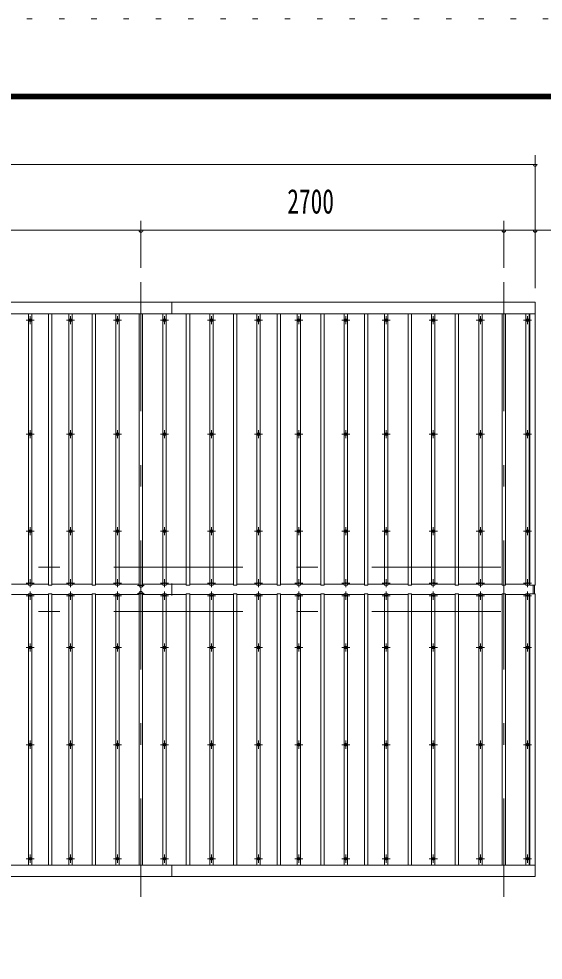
# Model space of a CAD drawing. Units: millimetres, scale not verified. Extents: x -31545 to 31552, y -14700 to 14700.
# Drawn here: x -487 to 3414, y 7701 to 14700 of the extents above; entities that cross this region are included whole.
import ezdxf
from ezdxf.enums import TextEntityAlignment as Align

# ---------------------------------------------------------------- set-up
doc = ezdxf.new("R2010")
doc.units = ezdxf.units.MM
doc.header["$LTSCALE"] = 80
doc.linetypes.add('USER3', pattern=[24, 12, -5, 2, -5])
doc.linetypes.add('USER4', pattern=[3, 0.5, -2.5])
for name, color, linetype, lineweight in [('0-2_1-07BOLD', 7, 'Continuous', 18), ('0-3_1-27CENTER', 3, 'USER3', 18), ('0-4_1-47THIN', 4, 'Continuous', 18), ('0-5_1-57DIM', 3, 'Continuous', 18), ('0-C_F-F1PAPER', 5, 'Continuous', 18), ('0-D_F-E_J_ADD', 5, 'USER4', 18)]:
    doc.layers.add(name, color=color, linetype=linetype, lineweight=lineweight)
doc.styles.add('ＭＳ ゴシック', font='')
doc.styles.get('ＭＳ ゴシック').set_extended_font_data('MS Gothic')

msp = doc.modelspace()

# ---------------------------------------------------------------- linework, layer by layer
at = {"layer": '0-2_1-07BOLD'}
for p, q in [((651.82, 12506.79), (651.82, 12592.54)), ((-7311.18, 12506.79), (3354.82, 12506.79)), ((3314.82, 12506.79), (3314.82, 10489.55)), ((651.82, 10502.54), (651.82, 10412.54)), ((3314.82, 10489.55), (3354.82, 10489.55)), ((3339.82, 10425.54), (3339.82, 10489.55)), ((3349.81, 10425.54), (3349.81, 10489.55)), ((3314.82, 10425.54), (3354.82, 10425.54)), ((3314.82, 8408.3), (3314.82, 10425.54)), ((-7311.18, 8408.3), (3354.82, 8408.3)), ((651.82, 8408.3), (651.82, 8322.54))]:
    msp.add_line(p, q, dxfattribs=at)
for points in [[(-7311.18, 12592.54), (3354.82, 12592.54), (3354.82, 10489.55)], [(-7311.18, 8322.54), (3354.82, 8322.54), (3354.82, 10425.54)]]:
    msp.add_lwpolyline(points, dxfattribs=at)
for centre in [(-403.18, 12459.37), (-103.18, 12459.37), (246.82, 12459.37), (596.81, 12459.37), (946.82, 12459.37), (1296.82, 12459.37), (1596.82, 12459.37), (1946.82, 12459.37), (2246.82, 12459.37), (2596.82, 12459.37), (2946.82, 12459.37), (3296.82, 12459.37), (-403.18, 11611.71), (-103.18, 11611.71), (246.82, 11611.71), (596.81, 11611.71), (946.82, 11611.71), (1296.82, 11611.71), (1596.82, 11611.71), (1946.82, 11611.71), (2246.82, 11611.71), (2596.82, 11611.71), (2946.82, 11611.71), (3296.82, 11611.71), (-403.18, 10890.05), (-103.18, 10890.05), (246.82, 10890.05), (596.81, 10890.05), (946.82, 10890.05), (1296.82, 10890.05), (1596.82, 10890.05), (1946.82, 10890.05), (2246.82, 10890.05), (2596.82, 10890.05), (2946.82, 10890.05), (3296.82, 10890.05), (-403.18, 10025.04), (-103.18, 10025.04), (246.82, 10025.04), (596.82, 10025.04), (946.82, 10025.04), (1296.82, 10025.04), (1596.82, 10025.04), (1946.82, 10025.04), (2246.82, 10025.04), (2596.82, 10025.04), (2946.82, 10025.04), (3296.82, 10025.04), (-403.18, 9303.38), (-103.18, 9303.38), (246.82, 9303.38), (596.82, 9303.38), (946.82, 9303.38), (1296.82, 9303.38), (1596.82, 9303.38), (1946.82, 9303.38), (2246.82, 9303.38), (2596.82, 9303.38), (2946.82, 9303.38), (3296.82, 9303.38), (-403.18, 8455.72), (-103.18, 8455.72), (246.82, 8455.72), (596.82, 8455.72), (946.82, 8455.72), (1296.82, 8455.72), (1596.82, 8455.72), (1946.82, 8455.72), (2246.82, 8455.72), (2596.82, 8455.72), (2946.82, 8455.72), (3296.82, 8455.72)]:
    msp.add_circle(centre, 10, dxfattribs=at)
for centre, radius, start, end in [((-403.18, 10493.51), 14.5, 46.3961, 133.6039), ((-403.18, 10514.51), 14.5, 226.39838, 313.60162), ((-103.18, 10493.51), 14.5, 46.3961, 133.6039), ((-103.18, 10514.51), 14.5, 226.39838, 313.60162), ((246.82, 10493.51), 14.5, 46.3961, 133.6039), ((246.82, 10514.51), 14.5, 226.39838, 313.60162), ((596.81, 10493.51), 14.5, 46.3961, 133.6039), ((596.81, 10514.51), 14.5, 226.39838, 313.60162), ((946.82, 10493.51), 14.5, 46.3961, 133.6039), ((946.82, 10514.51), 14.5, 226.39838, 313.60162), ((1296.82, 10493.51), 14.5, 46.3961, 133.6039), ((1296.82, 10514.51), 14.5, 226.39838, 313.60162), ((1596.82, 10493.51), 14.5, 46.3961, 133.6039), ((1596.82, 10514.51), 14.5, 226.39838, 313.60162), ((1946.82, 10493.51), 14.5, 46.3961, 133.6039), ((1946.82, 10514.51), 14.5, 226.39838, 313.60162), ((2246.82, 10493.51), 14.5, 46.3961, 133.6039), ((2246.82, 10514.51), 14.5, 226.39838, 313.60162), ((2596.82, 10493.51), 14.5, 46.3961, 133.6039), ((2596.82, 10514.51), 14.5, 226.39838, 313.60162), ((2946.82, 10493.51), 14.5, 46.3961, 133.6039), ((2946.82, 10514.51), 14.5, 226.39838, 313.60162), ((3296.82, 10493.51), 14.5, 46.3961, 133.6039), ((3296.82, 10514.51), 14.5, 226.39838, 313.60162), ((421.82, 10488.07), 15, 146.44803, 33.55846), ((421.82, 10427.02), 15, 326.44154, 213.55197), ((-403.18, 10400.58), 14.5, 46.39838, 133.60162), ((-403.18, 10421.58), 14.5, 226.3961, 313.6039), ((-103.18, 10400.58), 14.5, 46.39838, 133.60162), ((-103.18, 10421.58), 14.5, 226.3961, 313.6039), ((246.82, 10400.58), 14.5, 46.39838, 133.60162), ((246.82, 10421.58), 14.5, 226.3961, 313.6039), ((596.82, 10400.58), 14.5, 46.39838, 133.60162), ((596.82, 10421.58), 14.5, 226.3961, 313.6039), ((946.82, 10400.58), 14.5, 46.39838, 133.60162), ((946.82, 10421.58), 14.5, 226.3961, 313.6039), ((1296.82, 10400.58), 14.5, 46.39838, 133.60162), ((1296.82, 10421.58), 14.5, 226.3961, 313.6039), ((1596.82, 10400.58), 14.5, 46.39838, 133.60162), ((1596.82, 10421.58), 14.5, 226.3961, 313.6039), ((1946.82, 10400.58), 14.5, 46.39838, 133.60162), ((1946.82, 10421.58), 14.5, 226.3961, 313.6039), ((2246.82, 10400.58), 14.5, 46.39838, 133.60162), ((2246.82, 10421.58), 14.5, 226.3961, 313.6039), ((2596.82, 10400.58), 14.5, 46.39838, 133.60162), ((2596.82, 10421.58), 14.5, 226.3961, 313.6039), ((2946.82, 10400.58), 14.5, 46.39838, 133.60162), ((2946.82, 10421.58), 14.5, 226.3961, 313.6039), ((3296.82, 10400.58), 14.5, 46.39838, 133.60162), ((3296.82, 10421.58), 14.5, 226.3961, 313.6039)]:
    msp.add_arc(centre, radius, start, end, dxfattribs=at)
at = {"layer": '0-3_1-27CENTER'}
for p, q in [((421.81, 12742.55), (421.82, 8172.54)), ((3121.82, 12742.55), (3121.82, 8172.54)), ((-433.19, 12459.37), (-373.18, 12459.37)), ((-403.18, 12429.37), (-403.18, 12489.37)), ((-133.19, 12459.37), (-73.18, 12459.37)), ((-103.18, 12429.37), (-103.18, 12489.37)), ((216.82, 12459.37), (276.82, 12459.37)), ((246.82, 12429.37), (246.82, 12489.37)), ((566.82, 12459.37), (626.82, 12459.37)), ((596.81, 12429.37), (596.81, 12489.37)), ((916.82, 12459.37), (976.82, 12459.37)), ((946.82, 12429.37), (946.82, 12489.37)), ((1266.82, 12459.37), (1326.82, 12459.37)), ((1296.82, 12429.37), (1296.82, 12489.37)), ((1566.82, 12459.37), (1626.82, 12459.37)), ((1596.82, 12429.37), (1596.82, 12489.37)), ((1916.82, 12459.37), (1976.82, 12459.37)), ((1946.82, 12429.37), (1946.82, 12489.37)), ((2216.82, 12459.37), (2276.81, 12459.37)), ((2246.82, 12429.37), (2246.82, 12489.37)), ((2566.82, 12459.37), (2626.82, 12459.37)), ((2596.82, 12429.37), (2596.82, 12489.37)), ((2916.82, 12459.37), (2976.82, 12459.37)), ((2946.82, 12429.37), (2946.82, 12489.37)), ((3266.82, 12459.37), (3326.82, 12459.37)), ((3296.82, 12429.37), (3296.82, 12489.37)), ((-403.18, 11581.71), (-403.18, 11641.71)), ((-103.18, 11581.71), (-103.18, 11641.71)), ((246.82, 11581.71), (246.82, 11641.71)), ((596.81, 11581.71), (596.81, 11641.71)), ((946.82, 11581.71), (946.82, 11641.71)), ((1296.82, 11581.71), (1296.82, 11641.71)), ((1596.82, 11581.71), (1596.82, 11641.71)), ((1946.82, 11581.71), (1946.82, 11641.71)), ((2246.82, 11581.71), (2246.82, 11641.71)), ((2596.82, 11581.71), (2596.82, 11641.71)), ((2946.82, 11581.71), (2946.82, 11641.71)), ((3296.82, 11581.71), (3296.82, 11641.71)), ((-433.19, 11611.71), (-373.18, 11611.71)), ((-133.19, 11611.71), (-73.18, 11611.71)), ((216.82, 11611.71), (276.82, 11611.71)), ((566.82, 11611.71), (626.82, 11611.71)), ((916.82, 11611.71), (976.82, 11611.71)), ((1266.82, 11611.71), (1326.82, 11611.71)), ((1566.82, 11611.71), (1626.82, 11611.71)), ((1916.82, 11611.71), (1976.82, 11611.71)), ((2216.82, 11611.71), (2276.81, 11611.71)), ((2566.82, 11611.71), (2626.82, 11611.71)), ((2916.82, 11611.71), (2976.82, 11611.71)), ((3266.82, 11611.71), (3326.82, 11611.71)), ((-403.18, 10860.05), (-403.18, 10920.05)), ((-103.18, 10860.05), (-103.18, 10920.05)), ((246.82, 10860.05), (246.82, 10920.05)), ((596.81, 10860.05), (596.81, 10920.05)), ((946.82, 10860.05), (946.82, 10920.05)), ((1296.82, 10860.05), (1296.82, 10920.05)), ((1596.82, 10860.05), (1596.82, 10920.05)), ((1946.82, 10860.05), (1946.82, 10920.05)), ((2246.82, 10860.05), (2246.82, 10920.05)), ((2596.82, 10860.05), (2596.82, 10920.05)), ((2946.82, 10860.05), (2946.82, 10920.05)), ((3296.82, 10860.05), (3296.82, 10920.05)), ((-433.19, 10890.05), (-373.18, 10890.05)), ((-133.19, 10890.05), (-73.18, 10890.05)), ((216.82, 10890.05), (276.82, 10890.05)), ((566.82, 10890.05), (626.82, 10890.05)), ((916.82, 10890.05), (976.82, 10890.05)), ((1266.82, 10890.05), (1326.82, 10890.05)), ((1566.82, 10890.05), (1626.82, 10890.05)), ((1916.82, 10890.05), (1976.82, 10890.05)), ((2216.82, 10890.05), (2276.81, 10890.05)), ((2566.82, 10890.05), (2626.82, 10890.05)), ((2916.82, 10890.05), (2976.82, 10890.05)), ((3266.82, 10890.05), (3326.82, 10890.05)), ((-7461.18, 10622.54), (3504.82, 10622.54)), ((-433.19, 10504.02), (-373.18, 10504.02)), ((-403.18, 10474.02), (-403.18, 10534.02)), ((-133.19, 10504.02), (-73.18, 10504.02)), ((-103.18, 10474.02), (-103.18, 10534.02)), ((216.82, 10504.02), (276.82, 10504.02)), ((246.82, 10474.02), (246.82, 10534.02)), ((566.82, 10504.02), (626.82, 10504.02)), ((596.81, 10474.02), (596.81, 10534.02)), ((916.82, 10504.02), (976.81, 10504.02)), ((946.82, 10474.02), (946.82, 10534.02)), ((1266.82, 10504.02), (1326.82, 10504.02)), ((1296.82, 10474.02), (1296.82, 10534.02)), ((1566.82, 10504.02), (1626.82, 10504.02)), ((1596.82, 10474.02), (1596.82, 10534.02)), ((1916.82, 10504.02), (1976.82, 10504.02)), ((1946.82, 10474.02), (1946.82, 10534.02)), ((2216.82, 10504.02), (2276.81, 10504.02)), ((2246.82, 10474.02), (2246.82, 10534.02)), ((2566.82, 10504.02), (2626.82, 10504.02)), ((2596.82, 10474.02), (2596.82, 10534.02)), ((2916.82, 10504.02), (2976.82, 10504.02)), ((2946.82, 10474.02), (2946.82, 10534.02)), ((3266.82, 10504.02), (3326.82, 10504.02)), ((3296.82, 10474.02), (3296.82, 10534.02)), ((-403.18, 10441.07), (-403.18, 10381.07)), ((-103.18, 10441.07), (-103.18, 10381.07)), ((246.82, 10441.07), (246.82, 10381.07)), ((396.82, 10488.07), (446.82, 10488.07)), ((596.82, 10441.07), (596.82, 10381.07)), ((946.82, 10441.07), (946.82, 10381.07)), ((1296.82, 10441.07), (1296.82, 10381.07)), ((1596.82, 10441.07), (1596.82, 10381.07)), ((1946.82, 10441.07), (1946.82, 10381.07)), ((2246.82, 10441.07), (2246.82, 10381.07)), ((2596.82, 10441.07), (2596.82, 10381.07)), ((2946.82, 10441.07), (2946.82, 10381.07)), ((3296.82, 10441.07), (3296.82, 10381.07)), ((-433.19, 10411.07), (-373.18, 10411.07)), ((-133.19, 10411.07), (-73.18, 10411.07)), ((216.82, 10411.07), (276.82, 10411.07)), ((396.82, 10427.02), (446.82, 10427.02)), ((566.82, 10411.07), (626.82, 10411.07)), ((916.82, 10411.07), (976.81, 10411.07)), ((1266.82, 10411.07), (1326.82, 10411.07)), ((1566.82, 10411.07), (1626.82, 10411.07)), ((1916.82, 10411.07), (1976.82, 10411.07)), ((2216.82, 10411.07), (2276.81, 10411.07)), ((2566.82, 10411.07), (2626.82, 10411.07)), ((2916.82, 10411.07), (2976.82, 10411.07)), ((3266.82, 10411.07), (3326.82, 10411.07)), ((-7461.18, 10292.54), (3504.82, 10292.54)), ((-433.19, 10025.04), (-373.18, 10025.04)), ((-403.18, 10055.04), (-403.18, 9995.04)), ((-133.19, 10025.04), (-73.18, 10025.04)), ((-103.18, 10055.04), (-103.18, 9995.04)), ((216.82, 10025.04), (276.82, 10025.04)), ((246.82, 10055.04), (246.82, 9995.04)), ((566.82, 10025.04), (626.82, 10025.04)), ((596.82, 10055.04), (596.82, 9995.04)), ((916.82, 10025.04), (976.82, 10025.04)), ((946.82, 10055.04), (946.82, 9995.04)), ((1266.82, 10025.04), (1326.82, 10025.04)), ((1296.82, 10055.04), (1296.82, 9995.04)), ((1566.82, 10025.04), (1626.82, 10025.04)), ((1596.82, 10055.04), (1596.82, 9995.04)), ((1916.82, 10025.04), (1976.82, 10025.04)), ((1946.82, 10055.04), (1946.82, 9995.04)), ((2216.82, 10025.04), (2276.81, 10025.04)), ((2246.82, 10055.04), (2246.82, 9995.04)), ((2566.82, 10025.04), (2626.82, 10025.04)), ((2596.82, 10055.04), (2596.82, 9995.04)), ((2916.82, 10025.04), (2976.82, 10025.04)), ((2946.82, 10055.04), (2946.82, 9995.04)), ((3266.82, 10025.04), (3326.82, 10025.04)), ((3296.82, 10055.04), (3296.82, 9995.04)), ((-403.18, 9333.38), (-403.18, 9273.38)), ((-103.18, 9333.38), (-103.18, 9273.38)), ((246.82, 9333.38), (246.82, 9273.38)), ((596.82, 9333.38), (596.82, 9273.38)), ((946.82, 9333.38), (946.82, 9273.38)), ((1296.82, 9333.38), (1296.82, 9273.38)), ((1596.82, 9333.38), (1596.82, 9273.38)), ((1946.82, 9333.38), (1946.82, 9273.38)), ((2246.82, 9333.38), (2246.82, 9273.38)), ((2596.82, 9333.38), (2596.82, 9273.38)), ((2946.82, 9333.38), (2946.82, 9273.38)), ((3296.82, 9333.38), (3296.82, 9273.38)), ((-433.19, 9303.38), (-373.18, 9303.38)), ((-133.19, 9303.38), (-73.18, 9303.38)), ((216.82, 9303.38), (276.82, 9303.38)), ((566.82, 9303.38), (626.82, 9303.38)), ((916.82, 9303.38), (976.82, 9303.38)), ((1266.82, 9303.38), (1326.82, 9303.38)), ((1566.82, 9303.38), (1626.82, 9303.38)), ((1916.82, 9303.38), (1976.82, 9303.38)), ((2216.82, 9303.38), (2276.81, 9303.38)), ((2566.82, 9303.38), (2626.82, 9303.38)), ((2916.82, 9303.38), (2976.82, 9303.38)), ((3266.82, 9303.38), (3326.82, 9303.38)), ((-403.18, 8485.72), (-403.18, 8425.72)), ((-103.18, 8485.72), (-103.18, 8425.72)), ((246.82, 8485.72), (246.82, 8425.72)), ((596.82, 8485.72), (596.82, 8425.72)), ((946.82, 8485.72), (946.82, 8425.72)), ((1296.82, 8485.72), (1296.82, 8425.72)), ((1596.82, 8485.72), (1596.82, 8425.72)), ((1946.82, 8485.72), (1946.82, 8425.72)), ((2246.82, 8485.72), (2246.82, 8425.72)), ((2596.82, 8485.72), (2596.82, 8425.72)), ((2946.82, 8485.72), (2946.82, 8425.72)), ((3296.82, 8485.72), (3296.82, 8425.72)), ((-433.19, 8455.72), (-373.18, 8455.72)), ((-133.19, 8455.72), (-73.18, 8455.72)), ((216.82, 8455.72), (276.82, 8455.72)), ((566.82, 8455.72), (626.82, 8455.72)), ((916.82, 8455.72), (976.82, 8455.72)), ((1266.82, 8455.72), (1326.82, 8455.72)), ((1566.82, 8455.72), (1626.82, 8455.72)), ((1916.82, 8455.72), (1976.82, 8455.72)), ((2216.82, 8455.72), (2276.81, 8455.72)), ((2566.82, 8455.72), (2626.82, 8455.72)), ((2916.82, 8455.72), (2976.82, 8455.72)), ((3266.82, 8455.72), (3326.82, 8455.72))]:
    msp.add_line(p, q, dxfattribs=at)
at = {"layer": '0-4_1-47THIN'}
for p, q in [((-415.68, 10489.55), (-415.68, 12506.79)), ((-265.69, 10489.55), (-265.69, 12506.79)), ((-240.68, 10489.55), (-240.68, 12506.79)), ((-115.68, 10489.55), (-115.68, 12506.79)), ((59.31, 10489.55), (59.31, 12506.79)), ((234.32, 10489.55), (234.32, 12506.79)), ((409.31, 10489.55), (409.31, 12506.79)), ((584.32, 10489.55), (584.32, 12506.79)), ((759.32, 10489.55), (759.32, 12506.79)), ((934.32, 10489.55), (934.32, 12506.79)), ((959.32, 10489.55), (959.32, 12506.79)), ((1109.32, 10489.55), (1109.32, 12506.79)), ((1134.32, 10489.55), (1134.32, 12506.79)), ((1284.32, 10489.55), (1284.32, 12506.79)), ((1434.32, 10489.55), (1434.32, 12506.79)), ((1584.32, 10489.55), (1584.32, 12506.79)), ((1609.32, 10489.55), (1609.32, 12506.79)), ((1759.32, 10489.55), (1759.32, 12506.79)), ((1784.32, 10489.55), (1784.32, 12506.79)), ((1934.32, 10489.55), (1934.32, 12506.79)), ((2084.32, 10489.55), (2084.32, 12506.79)), ((2109.32, 10489.55), (2109.32, 12506.79)), ((2234.32, 10489.55), (2234.32, 12506.79)), ((2259.32, 10489.55), (2259.32, 12506.79)), ((2409.32, 10489.55), (2409.32, 12506.79)), ((2584.32, 10489.55), (2584.32, 12506.79)), ((2759.32, 10489.55), (2759.32, 12506.79)), ((2934.32, 10489.55), (2934.32, 12506.79)), ((2959.32, 10489.55), (2959.32, 12506.79)), ((3109.32, 10489.55), (3109.32, 12506.79)), ((3284.32, 10489.55), (3284.32, 12506.79)), ((3309.32, 10489.55), (3309.32, 12506.79)), ((3314.82, 10504.55), (3309.32, 10504.55)), ((-540.68, 10495.58), (-415.68, 10495.58)), ((-265.69, 10495.58), (-390.68, 10495.58)), ((-265.69, 10489.55), (-240.68, 10489.55)), ((-240.68, 10495.58), (-115.68, 10495.58)), ((59.31, 10495.58), (-90.68, 10495.58)), ((84.32, 10495.58), (234.31, 10495.58)), ((409.32, 10495.58), (259.32, 10495.58)), ((434.31, 10495.58), (584.31, 10495.58)), ((759.32, 10495.58), (609.32, 10495.58)), ((784.32, 10495.58), (934.32, 10495.58)), ((934.32, 10489.55), (959.32, 10489.55)), ((1109.32, 10495.58), (959.32, 10495.58)), ((1109.32, 10489.55), (1134.32, 10489.55)), ((1134.32, 10495.58), (1284.32, 10495.58)), ((1434.32, 10495.58), (1309.32, 10495.58)), ((1459.32, 10495.58), (1584.32, 10495.58)), ((1584.32, 10489.55), (1609.32, 10489.55)), ((1759.32, 10495.58), (1609.32, 10495.58)), ((1759.32, 10489.55), (1784.32, 10489.55)), ((1784.32, 10495.58), (1934.32, 10495.58)), ((2084.32, 10495.58), (1959.32, 10495.58)), ((2084.32, 10489.55), (2109.32, 10489.55)), ((2109.32, 10495.58), (2234.32, 10495.58)), ((2234.32, 10489.55), (2259.32, 10489.55)), ((2409.32, 10495.58), (2259.32, 10495.58)), ((2434.32, 10495.58), (2584.32, 10495.58)), ((2759.32, 10495.58), (2609.32, 10495.58)), ((2784.32, 10495.58), (2934.32, 10495.58)), ((2934.32, 10489.55), (2959.32, 10489.55)), ((3109.32, 10495.58), (2959.32, 10495.58)), ((3134.32, 10495.58), (3284.32, 10495.58)), ((3284.32, 10489.55), (3309.32, 10489.55)), ((-540.68, 10419.51), (-415.68, 10419.51)), ((-415.68, 10425.54), (-390.68, 10425.54)), ((-415.68, 10425.54), (-415.68, 8408.3)), ((-390.68, 10425.54), (-390.68, 8408.3)), ((-265.68, 10419.51), (-390.68, 10419.51)), ((-265.68, 10425.54), (-240.68, 10425.54)), ((-265.68, 10425.54), (-265.68, 8408.3)), ((-240.68, 10425.54), (-240.68, 8408.3)), ((-240.68, 10419.51), (-115.68, 10419.51)), ((-115.68, 10425.54), (-90.68, 10425.54)), ((-115.68, 10425.54), (-115.68, 8408.3)), ((-90.68, 10425.54), (-90.68, 8408.3)), ((59.31, 10419.51), (-90.68, 10419.51)), ((59.31, 10425.54), (84.32, 10425.54)), ((59.31, 10425.54), (59.31, 8408.3)), ((84.32, 10425.54), (84.32, 8408.3)), ((84.32, 10419.51), (234.31, 10419.51)), ((234.32, 10425.54), (259.32, 10425.54)), ((234.32, 10425.54), (234.32, 8408.3)), ((259.32, 10425.54), (259.32, 8408.3)), ((409.32, 10419.51), (259.32, 10419.51)), ((409.31, 10425.54), (434.31, 10425.54)), ((409.31, 10425.54), (409.31, 8408.3)), ((434.31, 10425.54), (434.31, 8408.3)), ((434.31, 10419.51), (584.31, 10419.51)), ((584.32, 10425.54), (609.32, 10425.54)), ((584.32, 10425.54), (584.32, 8408.3)), ((609.32, 10425.54), (609.32, 8408.3)), ((759.32, 10419.51), (609.32, 10419.51)), ((759.32, 10425.54), (784.32, 10425.54)), ((759.32, 10425.54), (759.32, 8408.3)), ((784.32, 10425.54), (784.32, 8408.3)), ((784.32, 10419.51), (934.32, 10419.51)), ((934.32, 10425.54), (959.32, 10425.54)), ((934.32, 10425.54), (934.32, 8408.3)), ((959.32, 10425.54), (959.32, 8408.3)), ((1109.32, 10419.51), (959.32, 10419.51)), ((1109.32, 10425.54), (1134.32, 10425.54)), ((1109.32, 10425.54), (1109.32, 8408.3)), ((1134.32, 10425.54), (1134.32, 8408.3)), ((1134.32, 10419.51), (1284.32, 10419.51)), ((1284.32, 10425.54), (1309.32, 10425.54)), ((1284.32, 10425.54), (1284.32, 8408.3)), ((1309.32, 10425.54), (1309.32, 8408.3)), ((1434.32, 10419.51), (1309.32, 10419.51)), ((1434.32, 10425.54), (1459.32, 10425.54)), ((1434.32, 10425.54), (1434.32, 8408.3)), ((1459.32, 10425.54), (1459.32, 8408.3)), ((1459.32, 10419.51), (1584.32, 10419.51)), ((1584.32, 10425.54), (1609.32, 10425.54)), ((1584.32, 10425.54), (1584.32, 8408.3)), ((1609.32, 10425.54), (1609.32, 8408.3)), ((1759.32, 10419.51), (1609.32, 10419.51)), ((1759.32, 10425.54), (1784.32, 10425.54)), ((1759.32, 10425.54), (1759.32, 8408.3)), ((1784.32, 10425.54), (1784.32, 8408.3)), ((1784.32, 10419.51), (1934.32, 10419.51)), ((1934.32, 10425.54), (1959.32, 10425.54)), ((1934.32, 10425.54), (1934.32, 8408.3)), ((1959.32, 10425.54), (1959.32, 8408.3)), ((2084.32, 10419.51), (1959.32, 10419.51)), ((2084.32, 10425.54), (2109.32, 10425.54)), ((2084.32, 10425.54), (2084.32, 8408.3)), ((2109.32, 10425.54), (2109.32, 8408.3)), ((2109.32, 10419.51), (2234.32, 10419.51)), ((2234.32, 10425.54), (2259.32, 10425.54)), ((2234.32, 10425.54), (2234.32, 8408.3)), ((2259.32, 10425.54), (2259.32, 8408.3)), ((2409.32, 10419.51), (2259.32, 10419.51)), ((2409.32, 10425.54), (2434.32, 10425.54)), ((2409.32, 10425.54), (2409.32, 8408.3)), ((2434.32, 10425.54), (2434.32, 8408.3)), ((2434.32, 10419.51), (2584.32, 10419.51)), ((2584.32, 10425.54), (2609.32, 10425.54)), ((2584.32, 10425.54), (2584.32, 8408.3)), ((2609.32, 10425.54), (2609.32, 8408.3)), ((2759.32, 10419.51), (2609.32, 10419.51)), ((2759.32, 10425.54), (2784.32, 10425.54)), ((2759.32, 10425.54), (2759.32, 8408.3)), ((2784.32, 10425.54), (2784.32, 8408.3)), ((2784.32, 10419.51), (2934.32, 10419.51)), ((2934.32, 10425.54), (2959.32, 10425.54)), ((2934.32, 10425.54), (2934.32, 8408.3)), ((2959.32, 10425.54), (2959.32, 8408.3)), ((3109.32, 10419.51), (2959.32, 10419.51)), ((3109.32, 10425.54), (3134.32, 10425.54)), ((3109.32, 10425.54), (3109.32, 8408.3)), ((3134.32, 10425.54), (3134.32, 8408.3)), ((3134.32, 10419.51), (3284.32, 10419.51)), ((3284.32, 10425.54), (3284.32, 8408.3)), ((3314.82, 10410.54), (3309.32, 10410.54))]:
    msp.add_line(p, q, dxfattribs=at)
for points in [[(-415.68, 10489.55), (-390.68, 10489.55), (-390.68, 12506.79)], [(-115.68, 10489.55), (-90.68, 10489.55), (-90.68, 12506.79)], [(59.31, 10489.55), (84.32, 10489.55), (84.32, 12506.79)], [(234.32, 10489.55), (259.32, 10489.55), (259.32, 12506.79)], [(409.31, 10489.55), (434.31, 10489.55), (434.31, 12506.79)], [(584.32, 10489.55), (609.32, 10489.55), (609.32, 12506.79)], [(759.32, 10489.55), (784.32, 10489.55), (784.32, 12506.79)], [(1284.32, 10489.55), (1309.32, 10489.55), (1309.32, 12506.79)], [(1434.32, 10489.55), (1459.32, 10489.55), (1459.32, 12506.79)], [(1934.32, 10489.55), (1959.32, 10489.55), (1959.32, 12506.79)], [(2409.32, 10489.55), (2434.32, 10489.55), (2434.32, 12506.79)], [(2584.32, 10489.55), (2609.32, 10489.55), (2609.32, 12506.79)], [(2759.32, 10489.55), (2784.32, 10489.55), (2784.32, 12506.79)], [(3109.32, 10489.55), (3134.32, 10489.55), (3134.32, 12506.79)], [(3284.32, 10425.54), (3309.32, 10425.54), (3309.32, 8408.3)]]:
    msp.add_lwpolyline(points, dxfattribs=at)
at = {"layer": '0-5_1-57DIM'}
for p, q in [((3354.81, 12697.54), (3354.81, 13687.54)), ((-7311.18, 13617.54), (3354.81, 13617.54)), ((3368.81, 13617.54), (3340.81, 13617.54)), ((421.81, 12847.54), (421.81, 13197.54)), ((3121.82, 12847.54), (3121.82, 13197.54)), ((-7860.68, 13127.54), (3904.32, 13127.54)), ((435.81, 13127.54), (407.81, 13127.54)), ((3135.82, 13127.54), (3107.82, 13127.54)), ((3368.82, 13127.54), (3340.82, 13127.54))]:
    msp.add_line(p, q, dxfattribs=at)
for centre in [(3354.81, 13617.54), (421.81, 13127.54), (3121.82, 13127.54), (3354.82, 13127.54)]:
    msp.add_arc(centre, 14, 180, 0, dxfattribs=at)
at = {"layer": '0-C_F-F1PAPER'}
for p, q in [((-9327.64, 14140), (30852.36, 14140)), ((-9324.14, 14136.5), (30848.86, 14136.5)), ((-9320.64, 14133), (30845.36, 14133)), ((-9317.14, 14129.5), (30841.86, 14129.5)), ((-9313.64, 14126), (30838.36, 14126)), ((-9310.14, 14122.5), (30834.86, 14122.5)), ((-9306.64, 14119), (30831.36, 14119)), ((-9303.14, 14115.5), (30827.86, 14115.5)), ((-9299.64, 14112), (30824.36, 14112)), ((-9296.14, 14108.5), (30820.86, 14108.5)), ((-9292.64, 14105), (30817.36, 14105))]:
    msp.add_line(p, q, dxfattribs=at)
at = {"layer": '0-D_F-E_J_ADD'}
msp.add_lwpolyline([(-10027.64, -14700), (-10027.64, 14700), (31552.36, 14700)], dxfattribs=at)

# ---------------------------------------------------------------- texts
at = {"layer": '0-5_1-57DIM', "color": 7, "style": 'ＭＳ ゴシック', "width": 0.7}
msp.add_text('2700', height=182.3, dxfattribs=at).set_placement((1510.58, 13197.54), align=Align.BOTTOM_LEFT)

doc.saveas('drawing.dxf')
